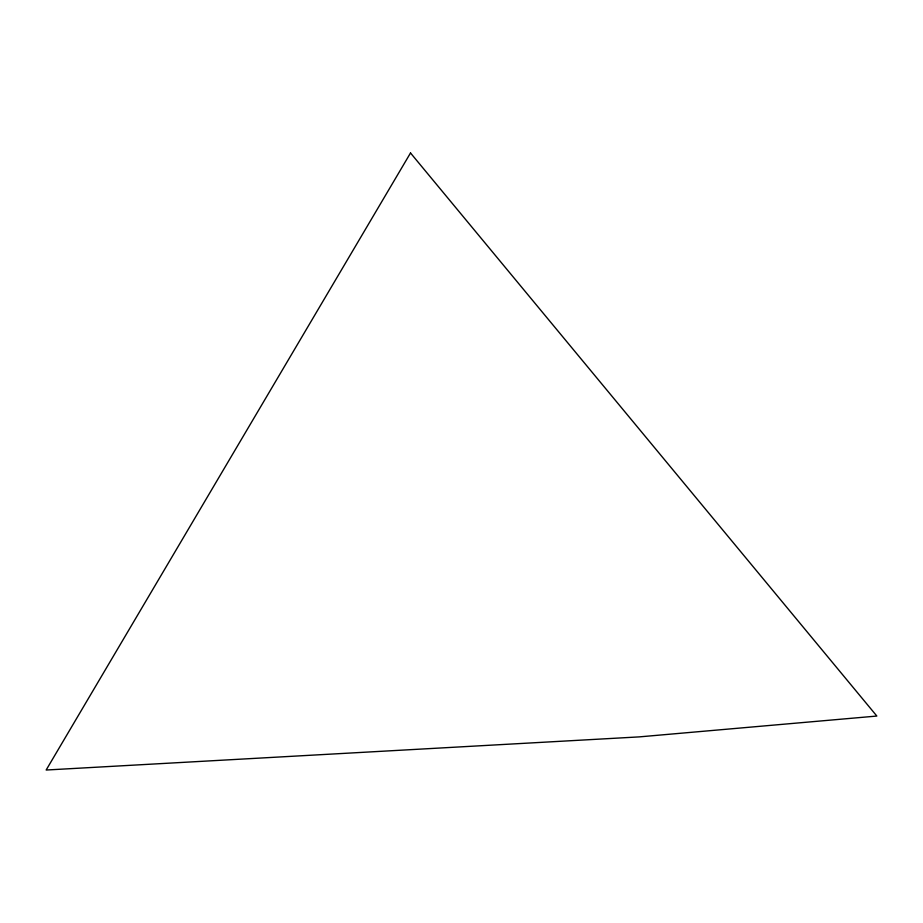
<?xml version="1.0" encoding="UTF-8"?>
<svg xmlns="http://www.w3.org/2000/svg" width="923" height="923" viewBox="0 0 923 923"><rect width="100%" height="100%" fill="white"/><g stroke="black" fill="none" stroke-linecap="round" stroke-linejoin="round"><path stroke-width="1.38" d="M410.516 152.976L46.15 770.024L639.212 736.889L876.85 716.052L410.516 152.976"/></g></svg>
